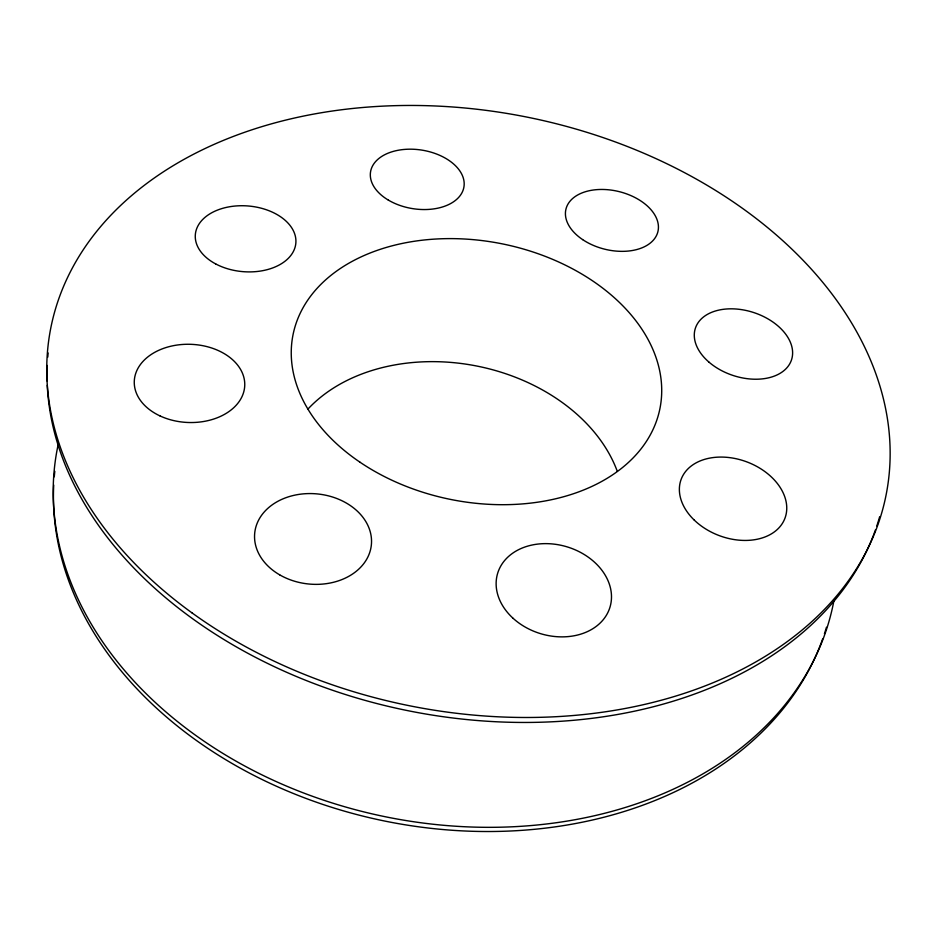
<?xml version="1.0" encoding="UTF-8"?>
<svg xmlns="http://www.w3.org/2000/svg" width="937" height="937" viewBox="0 0 937 937"><rect width="100%" height="100%" fill="white"/><g stroke="black" fill="none" stroke-linecap="round" stroke-linejoin="round"><path stroke-width="1.41" d="M879.656 516.732A424.555 300.074 11.4 0 1 876.786 525.997M875.416 529.955A424.555 300.074 11.4 0 1 873.975 533.891M873.471 535.203A424.555 300.074 11.4 0 1 419.565 712.916A424.555 300.074 11.4 0 1 47.272 385.236M47.119 380.972A424.555 300.074 11.4 0 1 47.237 365.465M47.775 357.114A424.555 300.074 11.4 0 1 48.15 352.968M833.977 600.324A395.672 297.509 11.4 0 1 386.407 816.97A395.672 297.509 11.4 0 1 58.387 443.529M826.469 627.251A394.5 297.345 11.4 0 1 824.419 633.799M822.627 639.011A394.5 297.345 11.4 0 1 386.512 821.409A394.5 297.345 11.4 0 1 53.714 485.05M54.276 476.804A394.5 297.345 11.4 0 1 54.814 471.358M307.828 409.2A173.614 129.575 11.4 0 1 477.284 366.133A173.614 129.575 11.4 0 1 617.237 471.182M359.831 462.093A187.131 130.372 11.4 0 0 659.425 410.933A187.131 130.372 11.4 0 0 410.172 241.933A187.131 130.372 11.4 0 0 359.831 462.093M191.862 612.775A425.913 300.133 11.4 0 0 882.42 510.431A425.913 300.133 11.4 0 0 331.054 111.21A425.913 300.133 11.4 0 0 191.862 612.775M708.735 361.916A50.598 33.111 18.2 0 0 790.969 361.319A50.598 33.111 18.2 0 0 730.661 308.823A50.598 33.111 18.2 0 0 708.735 361.916M693.86 519.707A55.435 39.366 20.6 0 0 784.445 519.496A55.435 39.366 20.6 0 0 720.846 457.069A55.435 39.366 20.6 0 0 693.86 519.707M512.644 617.881A58.668 45.386 16.7 0 0 609.401 608.933A58.668 45.386 16.7 0 0 539.372 543.917A58.668 45.386 16.7 0 0 512.644 617.881M279.671 574.838A58.609 45.234 5.8 0 0 371.333 545.135A58.609 45.234 5.8 0 0 288.116 496.938A58.609 45.234 5.8 0 0 279.671 574.838M160.04 415.934A55.271 39.108 2.2 0 0 244.721 385.974A55.271 39.108 2.2 0 0 163.764 348.295A55.271 39.108 2.2 0 0 160.04 415.934M215.674 263.918A50.434 32.936 4.8 0 0 295.612 244.908A50.434 32.936 4.8 0 0 225.501 207.592A50.434 32.936 4.8 0 0 215.674 263.918M388.316 200.073A47.283 29.609 9.1 0 0 463.71 188.068A47.283 29.609 9.1 0 0 399.748 149.99A47.283 29.609 9.1 0 0 388.316 200.073M582.638 239.603A47.342 29.679 13.8 0 0 657.856 231.849A47.342 29.679 13.8 0 0 595.253 189.778A47.342 29.679 13.8 0 0 582.638 239.603"/></g></svg>
